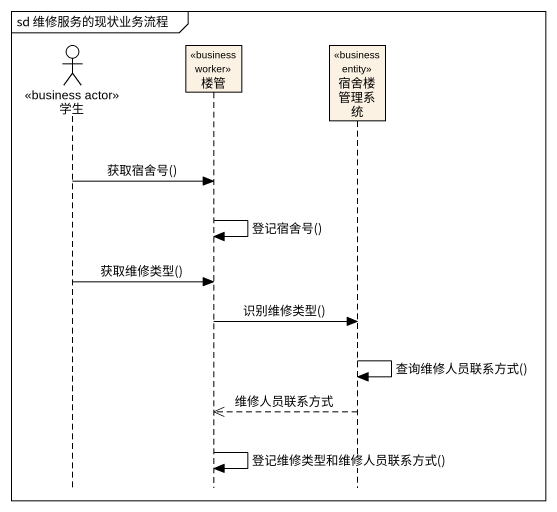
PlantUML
@startuml
mainframe sd 维修服务的现状业务流程
hide footbox
actor 学生 <<business actor>>
participant 楼管 <<business worker>>
participant 宿舍楼管理系统 <<business entity>>

学生 -> 楼管 : 获取宿舍号()
楼管 -> 楼管 : 登记宿舍号()
学生 -> 楼管 : 获取维修类型()
楼管 -> 宿舍楼管理系统 : 识别维修类型()
宿舍楼管理系统 -> 宿舍楼管理系统 : 查询维修人员联系方式()
宿舍楼管理系统 -->> 楼管 : 维修人员联系方式
楼管 -> 楼管 : 登记维修类型和维修人员联系方式()
@enduml
